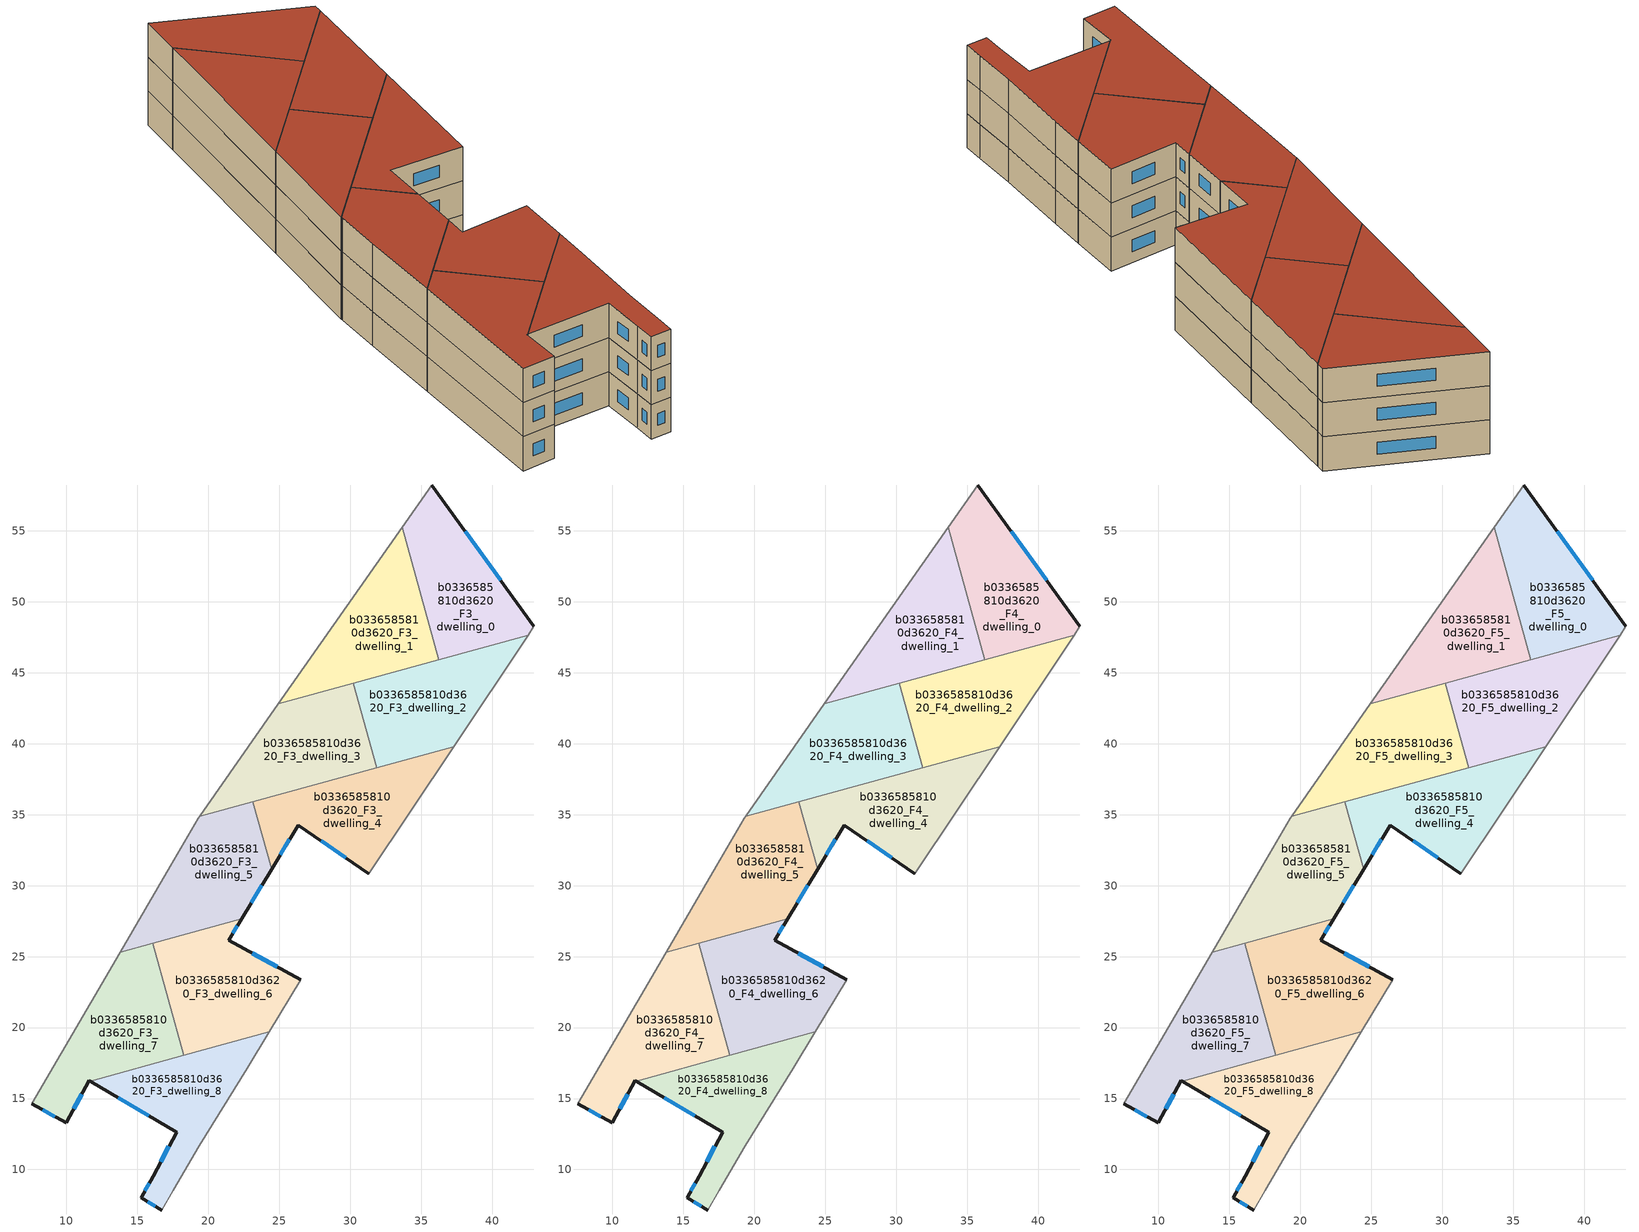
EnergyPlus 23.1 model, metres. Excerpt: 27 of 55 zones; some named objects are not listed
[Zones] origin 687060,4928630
b0336585810d3620_F3_dwelling_0
 floor to b0336585810d3620_F2_dwelling_0 (EU_floor_Construction): 35.74,58.24 42.93,48.26 42.53,47.66 36.24,45.93 33.67,55.28 z9
 wall outside (EU_wall_Construction): 42.93,48.26 35.74,58.24 z9:12
 wall to b0336585810d3620_F3_dwelling_1 (EU_wall_Construction): 33.67,55.28 36.24,45.93 z9:12
 wall adiabatic (EU_wall_Construction): 35.74,58.24 33.67,55.28 / 42.53,47.66 42.93,48.26 z9:12
 wall to b0336585810d3620_F3_dwelling_2 (EU_wall_Construction): 36.24,45.93 42.53,47.66 z9:12
 window (EU_Window_Construction): 40.6,51.51 38.08,54.99 z9.98:11.02
b0336585810d3620_F3_dwelling_1
 floor to b0336585810d3620_F2_dwelling_1 (EU_floor_Construction): 33.67,55.28 36.24,45.93 24.94,42.82 z9
 wall adiabatic (EU_wall_Construction): 33.67,55.28 24.94,42.82 z9:12
 wall to b0336585810d3620_F3_dwelling_3 (EU_wall_Construction): 24.94,42.82 30.21,44.27 z9:12
 wall to b0336585810d3620_F3_dwelling_2 (EU_wall_Construction): 30.21,44.27 36.24,45.93 z9:12
b0336585810d3620_F3_dwelling_2
 floor to b0336585810d3620_F2_dwelling_2 (EU_floor_Construction): 42.53,47.66 37.28,39.8 31.85,38.31 30.21,44.27 z9
 wall adiabatic (EU_wall_Construction): 37.28,39.8 42.53,47.66 z9:12
 wall to b0336585810d3620_F3_dwelling_3 (EU_wall_Construction): 30.21,44.27 31.85,38.31 z9:12
 wall to b0336585810d3620_F3_dwelling_4 (EU_wall_Construction): 31.85,38.31 37.28,39.8 z9:12
b0336585810d3620_F3_dwelling_3
 floor to b0336585810d3620_F2_dwelling_3 (EU_floor_Construction): 30.21,44.27 31.85,38.31 19.38,34.88 24.94,42.82 z9
 wall adiabatic (EU_wall_Construction): 24.94,42.82 19.38,34.88 z9:12
 wall to b0336585810d3620_F3_dwelling_5 (EU_wall_Construction): 19.38,34.88 23.14,35.91 z9:12
 wall to b0336585810d3620_F3_dwelling_4 (EU_wall_Construction): 23.14,35.91 31.85,38.31 z9:12
b0336585810d3620_F3_dwelling_4
 floor to b0336585810d3620_F2_dwelling_4 (EU_floor_Construction): 37.28,39.8 31.29,30.85 26.32,34.27 24.45,31.16 23.14,35.91 z9
 wall outside (EU_wall_Construction): 24.45,31.16 26.32,34.27 31.29,30.85 z9:12
 wall to b0336585810d3620_F3_dwelling_5 (EU_wall_Construction): 23.14,35.91 24.45,31.16 z9:12
 wall adiabatic (EU_wall_Construction): 31.29,30.85 37.28,39.8 z9:12
 window (EU_Window_Construction): 27.94,33.15 29.68,31.96 / 25.06,32.17 25.71,33.26 z9.98:11.02
b0336585810d3620_F3_dwelling_5
 floor to b0336585810d3620_F2_dwelling_5 (EU_floor_Construction): 23.14,35.91 24.45,31.16 22.34,27.68 13.78,25.32 17.3,31.38 19.28,34.75 19.38,34.88 z9
 wall outside (EU_wall_Construction): 22.34,27.68 24.45,31.16 z9:12
 wall adiabatic (EU_wall_Construction): 19.38,34.88 19.28,34.75 17.3,31.38 13.78,25.32 z9:12
 wall to b0336585810d3620_F3_dwelling_6 (EU_wall_Construction): 16.09,25.96 22.34,27.68 z9:12
 wall to b0336585810d3620_F3_dwelling_7 (EU_wall_Construction): 13.78,25.32 16.09,25.96 z9:12
 window (EU_Window_Construction): 23.03,28.81 23.76,30.03 z9.98:11.02
b0336585810d3620_F3_dwelling_6
 floor to b0336585810d3620_F2_dwelling_6 (EU_floor_Construction): 22.34,27.68 21.42,26.16 26.51,23.39 24.3,19.7 18.27,18.04 16.09,25.96 z9
 wall outside (EU_wall_Construction): 26.51,23.39 21.42,26.16 22.34,27.68 z9:12
 wall adiabatic (EU_wall_Construction): 24.3,19.7 26.51,23.39 z9:12
 wall to b0336585810d3620_F3_dwelling_7 (EU_wall_Construction): 16.09,25.96 18.27,18.04 z9:12
 wall to b0336585810d3620_F3_dwelling_8 (EU_wall_Construction): 18.27,18.04 24.3,19.7 z9:12
 window (EU_Window_Construction): 24.86,24.29 23.08,25.26 / 21.72,26.65 22.04,27.18 z9.98:11.02
b0336585810d3620_F3_dwelling_7
 floor to b0336585810d3620_F2_dwelling_7 (EU_floor_Construction): 16.09,25.96 18.27,18.04 11.68,16.23 11.6,16.28 9.97,13.3 7.54,14.63 13.78,25.32 z9
 wall outside (EU_wall_Construction): 7.54,14.63 9.97,13.3 11.6,16.28 11.68,16.23 z9:12
 wall adiabatic (EU_wall_Construction): 13.78,25.32 7.54,14.63 z9:12
 wall to b0336585810d3620_F3_dwelling_8 (EU_wall_Construction): 11.68,16.23 18.27,18.04 z9:12
 window (EU_Window_Construction): 10.5,14.27 11.07,15.31 / 8.33,14.19 9.18,13.73 z9.98:11.02
b0336585810d3620_F3_dwelling_8
 floor to b0336585810d3620_F2_dwelling_8 (EU_floor_Construction): 24.3,19.7 22.74,17.13 19.35,11.69 17.52,8.54 16.72,7.15 15.25,8 16.1,9.53 17.75,12.64 11.68,16.23 z9
 wall outside (EU_wall_Construction): 11.68,16.23 17.75,12.64 16.1,9.53 15.25,8 16.72,7.15 z9:12
 wall adiabatic (EU_wall_Construction): 16.72,7.15 17.52,8.54 19.35,11.69 22.74,17.13 24.3,19.7 z9:12
 window (EU_Window_Construction): 15.73,7.72 16.25,7.42 / 15.83,9.03 15.53,8.49 / 17.22,11.62 16.64,10.54 / 13.66,15.06 15.78,13.8 z9.98:11.02
b0336585810d3620_F4_dwelling_0
 floor to b0336585810d3620_F3_dwelling_0 (EU_floor_Construction): 35.74,58.24 42.93,48.26 42.53,47.66 36.24,45.93 33.67,55.28 z12
 wall outside (EU_wall_Construction): 42.93,48.26 35.74,58.24 z12:15
 wall to b0336585810d3620_F4_dwelling_1 (EU_wall_Construction): 33.67,55.28 36.24,45.93 z12:15
 wall adiabatic (EU_wall_Construction): 35.74,58.24 33.67,55.28 / 42.53,47.66 42.93,48.26 z12:15
 wall to b0336585810d3620_F4_dwelling_2 (EU_wall_Construction): 36.24,45.93 42.53,47.66 z12:15
 window (EU_Window_Construction): 40.6,51.51 38.08,54.99 z12.98:14.02
b0336585810d3620_F4_dwelling_1
 floor to b0336585810d3620_F3_dwelling_1 (EU_floor_Construction): 33.67,55.28 36.24,45.93 24.94,42.82 z12
 wall adiabatic (EU_wall_Construction): 33.67,55.28 24.94,42.82 z12:15
 wall to b0336585810d3620_F4_dwelling_3 (EU_wall_Construction): 24.94,42.82 30.21,44.27 z12:15
 wall to b0336585810d3620_F4_dwelling_2 (EU_wall_Construction): 30.21,44.27 36.24,45.93 z12:15
b0336585810d3620_F4_dwelling_2
 floor to b0336585810d3620_F3_dwelling_2 (EU_floor_Construction): 42.53,47.66 37.28,39.8 31.85,38.31 30.21,44.27 z12
 wall adiabatic (EU_wall_Construction): 37.28,39.8 42.53,47.66 z12:15
 wall to b0336585810d3620_F4_dwelling_3 (EU_wall_Construction): 30.21,44.27 31.85,38.31 z12:15
 wall to b0336585810d3620_F4_dwelling_4 (EU_wall_Construction): 31.85,38.31 37.28,39.8 z12:15
b0336585810d3620_F4_dwelling_3
 floor to b0336585810d3620_F3_dwelling_3 (EU_floor_Construction): 30.21,44.27 31.85,38.31 19.38,34.88 24.94,42.82 z12
 wall adiabatic (EU_wall_Construction): 24.94,42.82 19.38,34.88 z12:15
 wall to b0336585810d3620_F4_dwelling_5 (EU_wall_Construction): 19.38,34.88 23.14,35.91 z12:15
 wall to b0336585810d3620_F4_dwelling_4 (EU_wall_Construction): 23.14,35.91 31.85,38.31 z12:15
b0336585810d3620_F4_dwelling_4
 floor to b0336585810d3620_F3_dwelling_4 (EU_floor_Construction): 37.28,39.8 31.29,30.85 26.32,34.27 24.45,31.16 23.14,35.91 z12
 wall outside (EU_wall_Construction): 24.45,31.16 26.32,34.27 31.29,30.85 z12:15
 wall to b0336585810d3620_F4_dwelling_5 (EU_wall_Construction): 23.14,35.91 24.45,31.16 z12:15
 wall adiabatic (EU_wall_Construction): 31.29,30.85 37.28,39.8 z12:15
 window (EU_Window_Construction): 27.94,33.15 29.68,31.96 / 25.06,32.17 25.71,33.26 z12.98:14.02
b0336585810d3620_F4_dwelling_5
 floor to b0336585810d3620_F3_dwelling_5 (EU_floor_Construction): 23.14,35.91 24.45,31.16 22.34,27.68 13.78,25.32 17.3,31.38 19.28,34.75 19.38,34.88 z12
 wall outside (EU_wall_Construction): 22.34,27.68 24.45,31.16 z12:15
 wall adiabatic (EU_wall_Construction): 19.38,34.88 19.28,34.75 17.3,31.38 13.78,25.32 z12:15
 wall to b0336585810d3620_F4_dwelling_6 (EU_wall_Construction): 16.09,25.96 22.34,27.68 z12:15
 wall to b0336585810d3620_F4_dwelling_7 (EU_wall_Construction): 13.78,25.32 16.09,25.96 z12:15
 window (EU_Window_Construction): 23.03,28.81 23.76,30.03 z12.98:14.02
b0336585810d3620_F4_dwelling_6
 floor to b0336585810d3620_F3_dwelling_6 (EU_floor_Construction): 22.34,27.68 21.42,26.16 26.51,23.39 24.3,19.7 18.27,18.04 16.09,25.96 z12
 wall outside (EU_wall_Construction): 26.51,23.39 21.42,26.16 22.34,27.68 z12:15
 wall adiabatic (EU_wall_Construction): 24.3,19.7 26.51,23.39 z12:15
 wall to b0336585810d3620_F4_dwelling_7 (EU_wall_Construction): 16.09,25.96 18.27,18.04 z12:15
 wall to b0336585810d3620_F4_dwelling_8 (EU_wall_Construction): 18.27,18.04 24.3,19.7 z12:15
 window (EU_Window_Construction): 24.86,24.29 23.08,25.26 / 21.72,26.65 22.04,27.18 z12.98:14.02
b0336585810d3620_F4_dwelling_7
 floor to b0336585810d3620_F3_dwelling_7 (EU_floor_Construction): 16.09,25.96 18.27,18.04 11.68,16.23 11.6,16.28 9.97,13.3 7.54,14.63 13.78,25.32 z12
 wall outside (EU_wall_Construction): 7.54,14.63 9.97,13.3 11.6,16.28 11.68,16.23 z12:15
 wall adiabatic (EU_wall_Construction): 13.78,25.32 7.54,14.63 z12:15
 wall to b0336585810d3620_F4_dwelling_8 (EU_wall_Construction): 11.68,16.23 18.27,18.04 z12:15
 window (EU_Window_Construction): 10.5,14.27 11.07,15.31 / 8.33,14.19 9.18,13.73 z12.98:14.02
b0336585810d3620_F4_dwelling_8
 floor to b0336585810d3620_F3_dwelling_8 (EU_floor_Construction): 24.3,19.7 22.74,17.13 19.35,11.69 17.52,8.54 16.72,7.15 15.25,8 16.1,9.53 17.75,12.64 11.68,16.23 z12
 wall outside (EU_wall_Construction): 11.68,16.23 17.75,12.64 16.1,9.53 15.25,8 16.72,7.15 z12:15
 wall adiabatic (EU_wall_Construction): 16.72,7.15 17.52,8.54 19.35,11.69 22.74,17.13 24.3,19.7 z12:15
 window (EU_Window_Construction): 15.73,7.72 16.25,7.42 / 15.83,9.03 15.53,8.49 / 17.22,11.62 16.64,10.54 / 13.66,15.06 15.78,13.8 z12.98:14.02
b0336585810d3620_F5_dwelling_0
 floor to b0336585810d3620_F4_dwelling_0 (EU_floor_Construction): 35.74,58.24 42.93,48.26 42.53,47.66 36.24,45.93 33.67,55.28 z15
 wall outside (EU_wall_Construction): 42.93,48.26 35.74,58.24 z15:18
 wall to b0336585810d3620_F5_dwelling_1 (EU_wall_Construction): 33.67,55.28 36.24,45.93 z15:18
 wall adiabatic (EU_wall_Construction): 35.74,58.24 33.67,55.28 / 42.53,47.66 42.93,48.26 z15:18
 wall to b0336585810d3620_F5_dwelling_2 (EU_wall_Construction): 36.24,45.93 42.53,47.66 z15:18
 window (EU_Window_Construction): 40.6,51.51 38.08,54.99 z15.98:17.02
 roof outside (EU_roof_Construction): 42.53,47.66 42.93,48.26 35.74,58.24 33.67,55.28 36.24,45.93 z18
b0336585810d3620_F5_dwelling_1
 floor to b0336585810d3620_F4_dwelling_1 (EU_floor_Construction): 33.67,55.28 36.24,45.93 24.94,42.82 z15
 wall adiabatic (EU_wall_Construction): 33.67,55.28 24.94,42.82 z15:18
 wall to b0336585810d3620_F5_dwelling_3 (EU_wall_Construction): 24.94,42.82 30.21,44.27 z15:18
 wall to b0336585810d3620_F5_dwelling_2 (EU_wall_Construction): 30.21,44.27 36.24,45.93 z15:18
 roof outside (EU_roof_Construction): 36.24,45.93 33.67,55.28 24.94,42.82 z18
b0336585810d3620_F5_dwelling_2
 floor to b0336585810d3620_F4_dwelling_2 (EU_floor_Construction): 42.53,47.66 37.28,39.8 31.85,38.31 30.21,44.27 z15
 wall adiabatic (EU_wall_Construction): 37.28,39.8 42.53,47.66 z15:18
 wall to b0336585810d3620_F5_dwelling_3 (EU_wall_Construction): 30.21,44.27 31.85,38.31 z15:18
 wall to b0336585810d3620_F5_dwelling_4 (EU_wall_Construction): 31.85,38.31 37.28,39.8 z15:18
 roof outside (EU_roof_Construction): 37.28,39.8 42.53,47.66 30.21,44.27 31.85,38.31 z18
b0336585810d3620_F5_dwelling_3
 floor to b0336585810d3620_F4_dwelling_3 (EU_floor_Construction): 30.21,44.27 31.85,38.31 19.38,34.88 24.94,42.82 z15
 wall adiabatic (EU_wall_Construction): 24.94,42.82 19.38,34.88 z15:18
 wall to b0336585810d3620_F5_dwelling_5 (EU_wall_Construction): 19.38,34.88 23.14,35.91 z15:18
 wall to b0336585810d3620_F5_dwelling_4 (EU_wall_Construction): 23.14,35.91 31.85,38.31 z15:18
 roof outside (EU_roof_Construction): 31.85,38.31 30.21,44.27 24.94,42.82 19.38,34.88 z18
b0336585810d3620_F5_dwelling_4
 floor to b0336585810d3620_F4_dwelling_4 (EU_floor_Construction): 37.28,39.8 31.29,30.85 26.32,34.27 24.45,31.16 23.14,35.91 z15
 wall outside (EU_wall_Construction): 24.45,31.16 26.32,34.27 31.29,30.85 z15:18
 wall to b0336585810d3620_F5_dwelling_5 (EU_wall_Construction): 23.14,35.91 24.45,31.16 z15:18
 wall adiabatic (EU_wall_Construction): 31.29,30.85 37.28,39.8 z15:18
 window (EU_Window_Construction): 27.94,33.15 29.68,31.96 / 25.06,32.17 25.71,33.26 z15.98:17.02
 roof outside (EU_roof_Construction): 31.29,30.85 37.28,39.8 23.14,35.91 24.45,31.16 26.32,34.27 z18
b0336585810d3620_F5_dwelling_5
 floor to b0336585810d3620_F4_dwelling_5 (EU_floor_Construction): 23.14,35.91 24.45,31.16 22.34,27.68 13.78,25.32 17.3,31.38 19.28,34.75 19.38,34.88 z15
 wall outside (EU_wall_Construction): 22.34,27.68 24.45,31.16 z15:18
 wall adiabatic (EU_wall_Construction): 19.38,34.88 19.28,34.75 17.3,31.38 13.78,25.32 z15:18
 wall to b0336585810d3620_F5_dwelling_6 (EU_wall_Construction): 16.09,25.96 22.34,27.68 z15:18
 wall to b0336585810d3620_F5_dwelling_7 (EU_wall_Construction): 13.78,25.32 16.09,25.96 z15:18
 window (EU_Window_Construction): 23.03,28.81 23.76,30.03 z15.98:17.02
 roof outside (EU_roof_Construction): 22.34,27.68 24.45,31.16 23.14,35.91 19.38,34.88 19.28,34.75 17.3,31.38 13.78,25.32 z18
b0336585810d3620_F5_dwelling_6
 floor to b0336585810d3620_F4_dwelling_6 (EU_floor_Construction): 22.34,27.68 21.42,26.16 26.51,23.39 24.3,19.7 18.27,18.04 16.09,25.96 z15
 wall outside (EU_wall_Construction): 26.51,23.39 21.42,26.16 22.34,27.68 z15:18
 wall adiabatic (EU_wall_Construction): 24.3,19.7 26.51,23.39 z15:18
 wall to b0336585810d3620_F5_dwelling_7 (EU_wall_Construction): 16.09,25.96 18.27,18.04 z15:18
 wall to b0336585810d3620_F5_dwelling_8 (EU_wall_Construction): 18.27,18.04 24.3,19.7 z15:18
 window (EU_Window_Construction): 24.86,24.29 23.08,25.26 / 21.72,26.65 22.04,27.18 z15.98:17.02
 roof outside (EU_roof_Construction): 24.3,19.7 26.51,23.39 21.42,26.16 22.34,27.68 16.09,25.96 18.27,18.04 z18
b0336585810d3620_F5_dwelling_7
 floor to b0336585810d3620_F4_dwelling_7 (EU_floor_Construction): 16.09,25.96 18.27,18.04 11.68,16.23 11.6,16.28 9.97,13.3 7.54,14.63 13.78,25.32 z15
 wall outside (EU_wall_Construction): 7.54,14.63 9.97,13.3 11.6,16.28 11.68,16.23 z15:18
 wall adiabatic (EU_wall_Construction): 13.78,25.32 7.54,14.63 z15:18
 wall to b0336585810d3620_F5_dwelling_8 (EU_wall_Construction): 11.68,16.23 18.27,18.04 z15:18
 window (EU_Window_Construction): 10.5,14.27 11.07,15.31 / 8.33,14.19 9.18,13.73 z15.98:17.02
 roof outside (EU_roof_Construction): 18.27,18.04 16.09,25.96 13.78,25.32 7.54,14.63 9.97,13.3 11.6,16.28 11.68,16.23 z18
b0336585810d3620_F5_dwelling_8
 floor to b0336585810d3620_F4_dwelling_8 (EU_floor_Construction): 24.3,19.7 22.74,17.13 19.35,11.69 17.52,8.54 16.72,7.15 15.25,8 16.1,9.53 17.75,12.64 11.68,16.23 z15
 wall outside (EU_wall_Construction): 11.68,16.23 17.75,12.64 16.1,9.53 15.25,8 16.72,7.15 z15:18
 wall adiabatic (EU_wall_Construction): 16.72,7.15 17.52,8.54 19.35,11.69 22.74,17.13 24.3,19.7 z15:18
 window (EU_Window_Construction): 15.73,7.72 16.25,7.42 / 15.83,9.03 15.53,8.49 / 17.22,11.62 16.64,10.54 / 13.66,15.06 15.78,13.8 z15.98:17.02
 roof outside (EU_roof_Construction): 19.35,11.69 22.74,17.13 24.3,19.7 11.68,16.23 17.75,12.64 16.1,9.53 15.25,8 16.72,7.15 17.52,8.54 z18
[Building]
EU S2 Campaign: North Axis=0; Terrain=City; Solar Distribution=FullExterior
[Site:Location]
Bologna: Latitude=44.5; Longitude=11.25; Time Zone=1; Elevation=37
[SizingPeriod:WeatherFileDays]
AnnualSizingPeriod: Begin Month=1; Begin Day of Month=1; End Month=12; End Day of Month=31; Day of Week for Start Day=Monday; Use Weather File Daylight Saving Period=No; Use Weather File Rain and Snow Indicators=No
[MATERIAL]
EU_InternalMass_Material: Roughness=MediumRough; Thickness=0.1; Conductivity=1; Density=1800; Specific Heat=900; Thermal Absorptance=0.9; Solar Absorptance=0.7; Visible Absorptance=0.7
[MATERIAL:NOMASS] Roughness=MediumRough; Thermal Absorptance=0.9; Solar Absorptance=0.7; Visible Absorptance=0.7
Name | Thermal Resistance
EU_wall_NoMass | 0.905828
EU_roof_NoMass | 0.37593
EU_floor_NoMass | 0.67114
[WINDOWMATERIAL:SIMPLEGLAZINGSYSTEM]
EU_Window_SimpleGlazing: UFactor=4.52486; Solar Heat Gain Coefficient=0.85; Visible Transmittance=0.85
[CONSTRUCTION]
EU_wall_Construction: EU_wall_NoMass
EU_roof_Construction: EU_roof_NoMass
EU_floor_Construction: EU_floor_NoMass
EU_Window_Construction: EU_Window_SimpleGlazing
EU_InternalMass_Construction: EU_InternalMass_Material
[ZONE] Type=1; Multiplier=1; Ceiling Height=autocalculate; Floor Area=autocalculate; Part of Total Floor Area=Yes
Name | Volume
b0336585810d3620_F3_dwelling_0; b0336585810d3620_F4_dwelling_0; b0336585810d3620_F5_dwelling_0 | 170.501
b0336585810d3620_F3_dwelling_1; b0336585810d3620_F4_dwelling_1; b0336585810d3620_F5_dwelling_1 | 170.523
b0336585810d3620_F3_dwelling_2; b0336585810d3620_F4_dwelling_2; b0336585810d3620_F5_dwelling_2; b0336585810d3620_F3_dwelling_4; b0336585810d3620_F4_dwelling_4; b0336585810d3620_F5_dwelling_4 | 170.531
b0336585810d3620_F3_dwelling_3; b0336585810d3620_F4_dwelling_3; b0336585810d3620_F5_dwelling_3 | 170.53
b0336585810d3620_F3_dwelling_5; b0336585810d3620_F4_dwelling_5; b0336585810d3620_F5_dwelling_5 | 170.494
b0336585810d3620_F3_dwelling_6; b0336585810d3620_F4_dwelling_6; b0336585810d3620_F5_dwelling_6 | 178.696
b0336585810d3620_F3_dwelling_7; b0336585810d3620_F4_dwelling_7; b0336585810d3620_F5_dwelling_7 | 178.686
b0336585810d3620_F3_dwelling_8; b0336585810d3620_F4_dwelling_8; b0336585810d3620_F5_dwelling_8 | 154.184
[INTERNALMASS] Construction=EU_InternalMass_Construction
Name | Zone or ZoneList | Surface Area
b0336585810d3620_F3_dwelling_0_EU_InternalMass | b0336585810d3620_F3_dwelling_0 | 56.8342
b0336585810d3620_F3_dwelling_1_EU_InternalMass | b0336585810d3620_F3_dwelling_1 | 56.8421
b0336585810d3620_F3_dwelling_2_EU_InternalMass | b0336585810d3620_F3_dwelling_2 | 56.8433
b0336585810d3620_F3_dwelling_3_EU_InternalMass | b0336585810d3620_F3_dwelling_3 | 56.844
b0336585810d3620_F3_dwelling_4_EU_InternalMass | b0336585810d3620_F3_dwelling_4 | 56.8445
b0336585810d3620_F3_dwelling_5_EU_InternalMass | b0336585810d3620_F3_dwelling_5 | 56.8301
b0336585810d3620_F3_dwelling_6_EU_InternalMass | b0336585810d3620_F3_dwelling_6 | 59.566
b0336585810d3620_F3_dwelling_7_EU_InternalMass | b0336585810d3620_F3_dwelling_7 | 59.5641
b0336585810d3620_F3_dwelling_8_EU_InternalMass | b0336585810d3620_F3_dwelling_8 | 51.3947
b0336585810d3620_F4_dwelling_0_EU_InternalMass | b0336585810d3620_F4_dwelling_0 | 56.8342
b0336585810d3620_F4_dwelling_1_EU_InternalMass | b0336585810d3620_F4_dwelling_1 | 56.8421
b0336585810d3620_F4_dwelling_2_EU_InternalMass | b0336585810d3620_F4_dwelling_2 | 56.8433
b0336585810d3620_F4_dwelling_3_EU_InternalMass | b0336585810d3620_F4_dwelling_3 | 56.844
b0336585810d3620_F4_dwelling_4_EU_InternalMass | b0336585810d3620_F4_dwelling_4 | 56.8445
b0336585810d3620_F4_dwelling_5_EU_InternalMass | b0336585810d3620_F4_dwelling_5 | 56.8301
b0336585810d3620_F4_dwelling_6_EU_InternalMass | b0336585810d3620_F4_dwelling_6 | 59.566
b0336585810d3620_F4_dwelling_7_EU_InternalMass | b0336585810d3620_F4_dwelling_7 | 59.5641
b0336585810d3620_F4_dwelling_8_EU_InternalMass | b0336585810d3620_F4_dwelling_8 | 51.3947
b0336585810d3620_F5_dwelling_0_EU_InternalMass | b0336585810d3620_F5_dwelling_0 | 56.8342
b0336585810d3620_F5_dwelling_1_EU_InternalMass | b0336585810d3620_F5_dwelling_1 | 56.8421
b0336585810d3620_F5_dwelling_2_EU_InternalMass | b0336585810d3620_F5_dwelling_2 | 56.8433
b0336585810d3620_F5_dwelling_3_EU_InternalMass | b0336585810d3620_F5_dwelling_3 | 56.844
b0336585810d3620_F5_dwelling_4_EU_InternalMass | b0336585810d3620_F5_dwelling_4 | 56.8445
b0336585810d3620_F5_dwelling_5_EU_InternalMass | b0336585810d3620_F5_dwelling_5 | 56.8301
b0336585810d3620_F5_dwelling_6_EU_InternalMass | b0336585810d3620_F5_dwelling_6 | 59.566
b0336585810d3620_F5_dwelling_7_EU_InternalMass | b0336585810d3620_F5_dwelling_7 | 59.5641
b0336585810d3620_F5_dwelling_8_EU_InternalMass | b0336585810d3620_F5_dwelling_8 | 51.3947
[OTHEREQUIPMENT] Fuel Type=Electricity; Design Level Calculation Method=Watts/Area; Power per Zone Floor Area=1; Fraction Latent=0; Fraction Radiant=0; Fraction Lost=0; Carbon Dioxide Generation Rate=0; EndUse Subcategory=EU_Step8_InternalGains
Name | Zone or ZoneList or Space or SpaceList | Schedule
EU_Step8_InternalGain_b0336585810d3620_F3_dwelling_0_f000 | b0336585810d3620_F3_dwelling_0 | EU_Step8_GainSchedule_b0336585810d3620_F3_dwelling_0_f000
EU_Step8_InternalGain_b0336585810d3620_F3_dwelling_1_f000 | b0336585810d3620_F3_dwelling_1 | EU_Step8_GainSchedule_b0336585810d3620_F3_dwelling_1_f000
EU_Step8_InternalGain_b0336585810d3620_F3_dwelling_2_f000 | b0336585810d3620_F3_dwelling_2 | EU_Step8_GainSchedule_b0336585810d3620_F3_dwelling_2_f000
EU_Step8_InternalGain_b0336585810d3620_F3_dwelling_3_f000 | b0336585810d3620_F3_dwelling_3 | EU_Step8_GainSchedule_b0336585810d3620_F3_dwelling_3_f000
EU_Step8_InternalGain_b0336585810d3620_F3_dwelling_4_f000 | b0336585810d3620_F3_dwelling_4 | EU_Step8_GainSchedule_b0336585810d3620_F3_dwelling_4_f000
EU_Step8_InternalGain_b0336585810d3620_F3_dwelling_5_f000 | b0336585810d3620_F3_dwelling_5 | EU_Step8_GainSchedule_b0336585810d3620_F3_dwelling_5_f000
EU_Step8_InternalGain_b0336585810d3620_F3_dwelling_6_f000 | b0336585810d3620_F3_dwelling_6 | EU_Step8_GainSchedule_b0336585810d3620_F3_dwelling_6_f000
EU_Step8_InternalGain_b0336585810d3620_F3_dwelling_7_f000 | b0336585810d3620_F3_dwelling_7 | EU_Step8_GainSchedule_b0336585810d3620_F3_dwelling_7_f000
EU_Step8_InternalGain_b0336585810d3620_F3_dwelling_8_f000 | b0336585810d3620_F3_dwelling_8 | EU_Step8_GainSchedule_b0336585810d3620_F3_dwelling_8_f000
EU_Step8_InternalGain_b0336585810d3620_F4_dwelling_0_f000 | b0336585810d3620_F4_dwelling_0 | EU_Step8_GainSchedule_b0336585810d3620_F4_dwelling_0_f000
EU_Step8_InternalGain_b0336585810d3620_F4_dwelling_1_f000 | b0336585810d3620_F4_dwelling_1 | EU_Step8_GainSchedule_b0336585810d3620_F4_dwelling_1_f000
EU_Step8_InternalGain_b0336585810d3620_F4_dwelling_2_f000 | b0336585810d3620_F4_dwelling_2 | EU_Step8_GainSchedule_b0336585810d3620_F4_dwelling_2_f000
EU_Step8_InternalGain_b0336585810d3620_F4_dwelling_3_f000 | b0336585810d3620_F4_dwelling_3 | EU_Step8_GainSchedule_b0336585810d3620_F4_dwelling_3_f000
EU_Step8_InternalGain_b0336585810d3620_F4_dwelling_4_f000 | b0336585810d3620_F4_dwelling_4 | EU_Step8_GainSchedule_b0336585810d3620_F4_dwelling_4_f000
EU_Step8_InternalGain_b0336585810d3620_F4_dwelling_5_f000 | b0336585810d3620_F4_dwelling_5 | EU_Step8_GainSchedule_b0336585810d3620_F4_dwelling_5_f000
EU_Step8_InternalGain_b0336585810d3620_F4_dwelling_6_f000 | b0336585810d3620_F4_dwelling_6 | EU_Step8_GainSchedule_b0336585810d3620_F4_dwelling_6_f000
EU_Step8_InternalGain_b0336585810d3620_F4_dwelling_7_f000 | b0336585810d3620_F4_dwelling_7 | EU_Step8_GainSchedule_b0336585810d3620_F4_dwelling_7_f000
EU_Step8_InternalGain_b0336585810d3620_F4_dwelling_8_f000 | b0336585810d3620_F4_dwelling_8 | EU_Step8_GainSchedule_b0336585810d3620_F4_dwelling_8_f000
EU_Step8_InternalGain_b0336585810d3620_F5_dwelling_0_f000 | b0336585810d3620_F5_dwelling_0 | EU_Step8_GainSchedule_b0336585810d3620_F5_dwelling_0_f000
EU_Step8_InternalGain_b0336585810d3620_F5_dwelling_1_f000 | b0336585810d3620_F5_dwelling_1 | EU_Step8_GainSchedule_b0336585810d3620_F5_dwelling_1_f000
EU_Step8_InternalGain_b0336585810d3620_F5_dwelling_2_f000 | b0336585810d3620_F5_dwelling_2 | EU_Step8_GainSchedule_b0336585810d3620_F5_dwelling_2_f000
EU_Step8_InternalGain_b0336585810d3620_F5_dwelling_3_f000 | b0336585810d3620_F5_dwelling_3 | EU_Step8_GainSchedule_b0336585810d3620_F5_dwelling_3_f000
EU_Step8_InternalGain_b0336585810d3620_F5_dwelling_4_f000 | b0336585810d3620_F5_dwelling_4 | EU_Step8_GainSchedule_b0336585810d3620_F5_dwelling_4_f000
EU_Step8_InternalGain_b0336585810d3620_F5_dwelling_5_f000 | b0336585810d3620_F5_dwelling_5 | EU_Step8_GainSchedule_b0336585810d3620_F5_dwelling_5_f000
EU_Step8_InternalGain_b0336585810d3620_F5_dwelling_6_f000 | b0336585810d3620_F5_dwelling_6 | EU_Step8_GainSchedule_b0336585810d3620_F5_dwelling_6_f000
EU_Step8_InternalGain_b0336585810d3620_F5_dwelling_7_f000 | b0336585810d3620_F5_dwelling_7 | EU_Step8_GainSchedule_b0336585810d3620_F5_dwelling_7_f000
EU_Step8_InternalGain_b0336585810d3620_F5_dwelling_8_f000 | b0336585810d3620_F5_dwelling_8 | EU_Step8_GainSchedule_b0336585810d3620_F5_dwelling_8_f000
[ZONEVENTILATION:DESIGNFLOWRATE] Schedule=EU_AlwaysOn; Design Flow Rate Calculation Method=AirChanges/Hour; Air Changes per Hour=0.73129; Ventilation Type=Natural; Fan Pressure Rise=0; Fan Total Efficiency=1; Constant Term Coefficient=1; Temperature Term Coefficient=0; Velocity Term Coefficient=0; Velocity Squared Term Coefficient=0; Minimum Indoor Temperature=-100; Maximum Indoor Temperature=100; Delta Temperature=-100; Minimum Outdoor Temperature=-100; Maximum Outdoor Temperature=100; Maximum Wind Speed=40
Name | Zone or ZoneList or Space or SpaceList
EU_ConstantAir_b0336585810d3620_F3_dwelling_0 | b0336585810d3620_F3_dwelling_0
EU_ConstantAir_b0336585810d3620_F3_dwelling_1 | b0336585810d3620_F3_dwelling_1
EU_ConstantAir_b0336585810d3620_F3_dwelling_2 | b0336585810d3620_F3_dwelling_2
EU_ConstantAir_b0336585810d3620_F3_dwelling_3 | b0336585810d3620_F3_dwelling_3
EU_ConstantAir_b0336585810d3620_F3_dwelling_4 | b0336585810d3620_F3_dwelling_4
EU_ConstantAir_b0336585810d3620_F3_dwelling_5 | b0336585810d3620_F3_dwelling_5
EU_ConstantAir_b0336585810d3620_F3_dwelling_6 | b0336585810d3620_F3_dwelling_6
EU_ConstantAir_b0336585810d3620_F3_dwelling_7 | b0336585810d3620_F3_dwelling_7
EU_ConstantAir_b0336585810d3620_F3_dwelling_8 | b0336585810d3620_F3_dwelling_8
EU_ConstantAir_b0336585810d3620_F4_dwelling_0 | b0336585810d3620_F4_dwelling_0
EU_ConstantAir_b0336585810d3620_F4_dwelling_1 | b0336585810d3620_F4_dwelling_1
EU_ConstantAir_b0336585810d3620_F4_dwelling_2 | b0336585810d3620_F4_dwelling_2
EU_ConstantAir_b0336585810d3620_F4_dwelling_3 | b0336585810d3620_F4_dwelling_3
EU_ConstantAir_b0336585810d3620_F4_dwelling_4 | b0336585810d3620_F4_dwelling_4
EU_ConstantAir_b0336585810d3620_F4_dwelling_5 | b0336585810d3620_F4_dwelling_5
EU_ConstantAir_b0336585810d3620_F4_dwelling_6 | b0336585810d3620_F4_dwelling_6
EU_ConstantAir_b0336585810d3620_F4_dwelling_7 | b0336585810d3620_F4_dwelling_7
EU_ConstantAir_b0336585810d3620_F4_dwelling_8 | b0336585810d3620_F4_dwelling_8
EU_ConstantAir_b0336585810d3620_F5_dwelling_0 | b0336585810d3620_F5_dwelling_0
EU_ConstantAir_b0336585810d3620_F5_dwelling_1 | b0336585810d3620_F5_dwelling_1
EU_ConstantAir_b0336585810d3620_F5_dwelling_2 | b0336585810d3620_F5_dwelling_2
EU_ConstantAir_b0336585810d3620_F5_dwelling_3 | b0336585810d3620_F5_dwelling_3
EU_ConstantAir_b0336585810d3620_F5_dwelling_4 | b0336585810d3620_F5_dwelling_4
EU_ConstantAir_b0336585810d3620_F5_dwelling_5 | b0336585810d3620_F5_dwelling_5
EU_ConstantAir_b0336585810d3620_F5_dwelling_6 | b0336585810d3620_F5_dwelling_6
EU_ConstantAir_b0336585810d3620_F5_dwelling_7 | b0336585810d3620_F5_dwelling_7
EU_ConstantAir_b0336585810d3620_F5_dwelling_8 | b0336585810d3620_F5_dwelling_8
[HVACTEMPLATE:ZONE:IDEALLOADSAIRSYSTEM] System Availability Schedule=EU_AlwaysOn; Maximum Heating Supply Air Temperature=50; Minimum Cooling Supply Air Temperature=13; Maximum Heating Supply Air Humidity Ratio=0.0156; Minimum Cooling Supply Air Humidity Ratio=0.0077; Heating Limit=NoLimit; Cooling Limit=NoLimit; Heating Availability Schedule=EU_AlwaysOn; Cooling Availability Schedule=EU_CoolingOff; Dehumidification Control Type=ConstantSensibleHeatRatio; Cooling Sensible Heat Ratio=0.7; Dehumidification Setpoint=60; Humidification Control Type=None; Humidification Setpoint=30; Outdoor Air Method=None; Outdoor Air Flow Rate per Person=0.00944; Outdoor Air Flow Rate per Zone Floor Area=0; Outdoor Air Flow Rate per Zone=0; Demand Controlled Ventilation Type=None; Outdoor Air Economizer Type=NoEconomizer; Heat Recovery Type=None; Sensible Heat Recovery Effectiveness=0.7; Latent Heat Recovery Effectiveness=0.65
Name | Template Thermostat
b0336585810d3620_F3_dwelling_0 | EU_HeatOnly_b0336585810d3620_F3_dwelling_0
b0336585810d3620_F3_dwelling_1 | EU_HeatOnly_b0336585810d3620_F3_dwelling_1
b0336585810d3620_F3_dwelling_2 | EU_HeatOnly_b0336585810d3620_F3_dwelling_2
b0336585810d3620_F3_dwelling_3 | EU_HeatOnly_b0336585810d3620_F3_dwelling_3
b0336585810d3620_F3_dwelling_4 | EU_HeatOnly_b0336585810d3620_F3_dwelling_4
b0336585810d3620_F3_dwelling_5 | EU_HeatOnly_b0336585810d3620_F3_dwelling_5
b0336585810d3620_F3_dwelling_6 | EU_HeatOnly_b0336585810d3620_F3_dwelling_6
b0336585810d3620_F3_dwelling_7 | EU_HeatOnly_b0336585810d3620_F3_dwelling_7
b0336585810d3620_F3_dwelling_8 | EU_HeatOnly_b0336585810d3620_F3_dwelling_8
b0336585810d3620_F4_dwelling_0 | EU_HeatOnly_b0336585810d3620_F4_dwelling_0
b0336585810d3620_F4_dwelling_1 | EU_HeatOnly_b0336585810d3620_F4_dwelling_1
b0336585810d3620_F4_dwelling_2 | EU_HeatOnly_b0336585810d3620_F4_dwelling_2
b0336585810d3620_F4_dwelling_3 | EU_HeatOnly_b0336585810d3620_F4_dwelling_3
b0336585810d3620_F4_dwelling_4 | EU_HeatOnly_b0336585810d3620_F4_dwelling_4
b0336585810d3620_F4_dwelling_5 | EU_HeatOnly_b0336585810d3620_F4_dwelling_5
b0336585810d3620_F4_dwelling_6 | EU_HeatOnly_b0336585810d3620_F4_dwelling_6
b0336585810d3620_F4_dwelling_7 | EU_HeatOnly_b0336585810d3620_F4_dwelling_7
b0336585810d3620_F4_dwelling_8 | EU_HeatOnly_b0336585810d3620_F4_dwelling_8
b0336585810d3620_F5_dwelling_0 | EU_HeatOnly_b0336585810d3620_F5_dwelling_0
b0336585810d3620_F5_dwelling_1 | EU_HeatOnly_b0336585810d3620_F5_dwelling_1
b0336585810d3620_F5_dwelling_2 | EU_HeatOnly_b0336585810d3620_F5_dwelling_2
b0336585810d3620_F5_dwelling_3 | EU_HeatOnly_b0336585810d3620_F5_dwelling_3
b0336585810d3620_F5_dwelling_4 | EU_HeatOnly_b0336585810d3620_F5_dwelling_4
b0336585810d3620_F5_dwelling_5 | EU_HeatOnly_b0336585810d3620_F5_dwelling_5
b0336585810d3620_F5_dwelling_6 | EU_HeatOnly_b0336585810d3620_F5_dwelling_6
b0336585810d3620_F5_dwelling_7 | EU_HeatOnly_b0336585810d3620_F5_dwelling_7
b0336585810d3620_F5_dwelling_8 | EU_HeatOnly_b0336585810d3620_F5_dwelling_8
[SIZING:ZONE] Zone Cooling Design Supply Air Temperature Input Method=SupplyAirTemperature; Zone Cooling Design Supply Air Temperature=13; Zone Heating Design Supply Air Temperature Input Method=SupplyAirTemperature; Zone Heating Design Supply Air Temperature=50; Zone Cooling Design Supply Air Humidity Ratio=0.008; Zone Heating Design Supply Air Humidity Ratio=0.008; Cooling Design Air Flow Method=DesignDay; Cooling Design Air Flow Rate=0; Cooling Minimum Air Flow per Zone Floor Area=0.000762; Cooling Minimum Air Flow=0; Cooling Minimum Air Flow Fraction=0.2; Heating Design Air Flow Method=DesignDay; Heating Design Air Flow Rate=0; Heating Maximum Air Flow per Zone Floor Area=0.002032; Heating Maximum Air Flow=0.141576; Heating Maximum Air Flow Fraction=0.3; Account for Dedicated Outdoor Air System=No; Dedicated Outdoor Air System Control Strategy=NeutralSupplyAir; Dedicated Outdoor Air Low Setpoint Temperature for Design=autosize; Dedicated Outdoor Air High Setpoint Temperature for Design=autosize; Zone Load Sizing Method=Sensible Load Only No Latent Load; Zone Latent Cooling Design Supply Air Humidity Ratio Input Method=HumidityRatioDifference; Zone Cooling Design Supply Air Humidity Ratio Difference=0.005; Zone Latent Heating Design Supply Air Humidity Ratio Input Method=HumidityRatioDifference; Zone Humidification Design Supply Air Humidity Ratio Difference=0.005
b0336585810d3620_F3_dwelling_0; b0336585810d3620_F3_dwelling_1; b0336585810d3620_F3_dwelling_2; b0336585810d3620_F3_dwelling_3; b0336585810d3620_F3_dwelling_4; b0336585810d3620_F3_dwelling_5; b0336585810d3620_F3_dwelling_6; b0336585810d3620_F3_dwelling_7; b0336585810d3620_F3_dwelling_8; b0336585810d3620_F4_dwelling_0; b0336585810d3620_F4_dwelling_1; b0336585810d3620_F4_dwelling_2; b0336585810d3620_F4_dwelling_3; b0336585810d3620_F4_dwelling_4; b0336585810d3620_F4_dwelling_5; b0336585810d3620_F4_dwelling_6; b0336585810d3620_F4_dwelling_7; b0336585810d3620_F4_dwelling_8; b0336585810d3620_F5_dwelling_0; b0336585810d3620_F5_dwelling_1; b0336585810d3620_F5_dwelling_2; b0336585810d3620_F5_dwelling_3; b0336585810d3620_F5_dwelling_4; b0336585810d3620_F5_dwelling_5; b0336585810d3620_F5_dwelling_6; b0336585810d3620_F5_dwelling_7; b0336585810d3620_F5_dwelling_8
[SCHEDULE:CONSTANT]
Name | Hourly Value
EU_AlwaysOn | 1
EU_CoolingOff | 0
[SCHEDULE:FILE] Column Number=1; Rows to Skip at Top=0; Number of Hours of Data=8760; Column Separator=Comma; Interpolate to Timestep=No; Minutes per Item=60; Adjust Schedule for Daylight Savings=Yes
Name | File
EU_Step8_GainSchedule_b0336585810d3620_F3_dwelling_0_f000 | ../../schedules/b0336585810d3620/b0336585810d3620_F3_dwelling_0_f000_gain.csv
EU_Step8_GainSchedule_b0336585810d3620_F3_dwelling_1_f000 | ../../schedules/b0336585810d3620/b0336585810d3620_F3_dwelling_1_f000_gain.csv
EU_Step8_GainSchedule_b0336585810d3620_F3_dwelling_2_f000 | ../../schedules/b0336585810d3620/b0336585810d3620_F3_dwelling_2_f000_gain.csv
EU_Step8_GainSchedule_b0336585810d3620_F3_dwelling_3_f000 | ../../schedules/b0336585810d3620/b0336585810d3620_F3_dwelling_3_f000_gain.csv
EU_Step8_GainSchedule_b0336585810d3620_F3_dwelling_4_f000 | ../../schedules/b0336585810d3620/b0336585810d3620_F3_dwelling_4_f000_gain.csv
EU_Step8_GainSchedule_b0336585810d3620_F3_dwelling_5_f000 | ../../schedules/b0336585810d3620/b0336585810d3620_F3_dwelling_5_f000_gain.csv
EU_Step8_GainSchedule_b0336585810d3620_F3_dwelling_6_f000 | ../../schedules/b0336585810d3620/b0336585810d3620_F3_dwelling_6_f000_gain.csv
EU_Step8_GainSchedule_b0336585810d3620_F3_dwelling_7_f000 | ../../schedules/b0336585810d3620/b0336585810d3620_F3_dwelling_7_f000_gain.csv
EU_Step8_GainSchedule_b0336585810d3620_F3_dwelling_8_f000 | ../../schedules/b0336585810d3620/b0336585810d3620_F3_dwelling_8_f000_gain.csv
EU_Step8_GainSchedule_b0336585810d3620_F4_dwelling_0_f000 | ../../schedules/b0336585810d3620/b0336585810d3620_F4_dwelling_0_f000_gain.csv
EU_Step8_GainSchedule_b0336585810d3620_F4_dwelling_1_f000 | ../../schedules/b0336585810d3620/b0336585810d3620_F4_dwelling_1_f000_gain.csv
EU_Step8_GainSchedule_b0336585810d3620_F4_dwelling_2_f000 | ../../schedules/b0336585810d3620/b0336585810d3620_F4_dwelling_2_f000_gain.csv
EU_Step8_GainSchedule_b0336585810d3620_F4_dwelling_3_f000 | ../../schedules/b0336585810d3620/b0336585810d3620_F4_dwelling_3_f000_gain.csv
EU_Step8_GainSchedule_b0336585810d3620_F4_dwelling_4_f000 | ../../schedules/b0336585810d3620/b0336585810d3620_F4_dwelling_4_f000_gain.csv
EU_Step8_GainSchedule_b0336585810d3620_F4_dwelling_5_f000 | ../../schedules/b0336585810d3620/b0336585810d3620_F4_dwelling_5_f000_gain.csv
EU_Step8_GainSchedule_b0336585810d3620_F4_dwelling_6_f000 | ../../schedules/b0336585810d3620/b0336585810d3620_F4_dwelling_6_f000_gain.csv
EU_Step8_GainSchedule_b0336585810d3620_F4_dwelling_7_f000 | ../../schedules/b0336585810d3620/b0336585810d3620_F4_dwelling_7_f000_gain.csv
EU_Step8_GainSchedule_b0336585810d3620_F4_dwelling_8_f000 | ../../schedules/b0336585810d3620/b0336585810d3620_F4_dwelling_8_f000_gain.csv
EU_Step8_GainSchedule_b0336585810d3620_F5_dwelling_0_f000 | ../../schedules/b0336585810d3620/b0336585810d3620_F5_dwelling_0_f000_gain.csv
EU_Step8_GainSchedule_b0336585810d3620_F5_dwelling_1_f000 | ../../schedules/b0336585810d3620/b0336585810d3620_F5_dwelling_1_f000_gain.csv
EU_Step8_GainSchedule_b0336585810d3620_F5_dwelling_2_f000 | ../../schedules/b0336585810d3620/b0336585810d3620_F5_dwelling_2_f000_gain.csv
EU_Step8_GainSchedule_b0336585810d3620_F5_dwelling_3_f000 | ../../schedules/b0336585810d3620/b0336585810d3620_F5_dwelling_3_f000_gain.csv
EU_Step8_GainSchedule_b0336585810d3620_F5_dwelling_4_f000 | ../../schedules/b0336585810d3620/b0336585810d3620_F5_dwelling_4_f000_gain.csv
EU_Step8_GainSchedule_b0336585810d3620_F5_dwelling_5_f000 | ../../schedules/b0336585810d3620/b0336585810d3620_F5_dwelling_5_f000_gain.csv
EU_Step8_GainSchedule_b0336585810d3620_F5_dwelling_6_f000 | ../../schedules/b0336585810d3620/b0336585810d3620_F5_dwelling_6_f000_gain.csv
EU_Step8_GainSchedule_b0336585810d3620_F5_dwelling_7_f000 | ../../schedules/b0336585810d3620/b0336585810d3620_F5_dwelling_7_f000_gain.csv
EU_Step8_GainSchedule_b0336585810d3620_F5_dwelling_8_f000 | ../../schedules/b0336585810d3620/b0336585810d3620_F5_dwelling_8_f000_gain.csv
